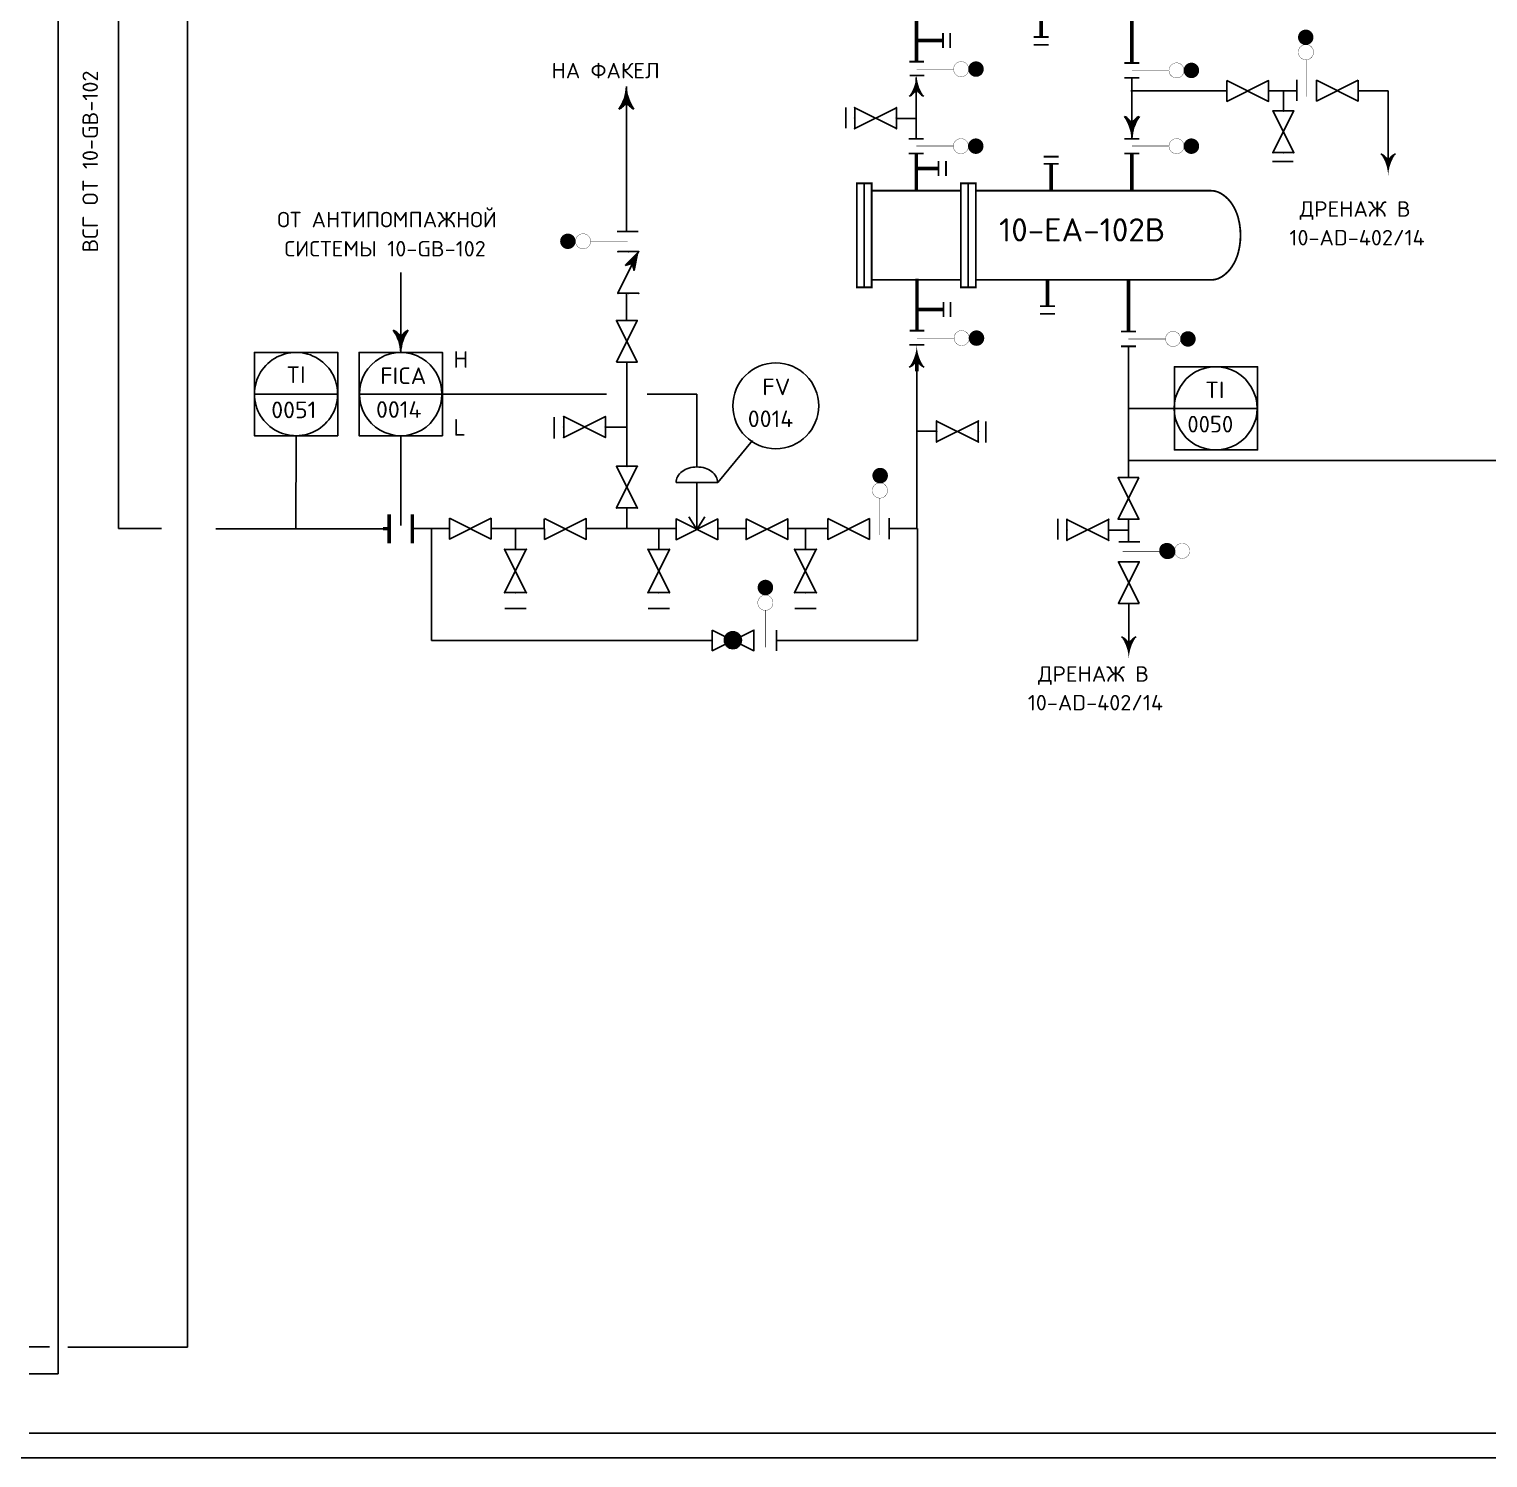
# Model space of a CAD drawing. Extents: x 270 to 589, y 86 to 206.
# Drawn here: x 380.24 to 392.51, y 90.26 to 102.27 of the extents above; entities that cross this region are included whole.
import ezdxf
from ezdxf.enums import TextEntityAlignment as Align

# ---------------------------------------------------------------- set-up
doc = ezdxf.new("R2010")
doc.units = 0
doc.header["$MEASUREMENT"] = 0
doc.linetypes.add('DASH', pattern=[0.15625, 0.09375, -0.0625])
doc.layers.get('0').update_dxf_attribs({"linetype": 'CONTINUOUS'})
for name, color, linetype in [('1', 2, 'CONTINUOUS'), ('IN-ATTRIBS', 7, 'CONTINUOUS'), ('IN-EQUIPMENT', 7, 'CONTINUOUS'), ('IN-INST-TAP', 7, 'CONTINUOUS'), ('IN-MAJ-PROC', 3, 'CONTINUOUS'), ('IN-MIN-PROC', 7, 'CONTINUOUS'), ('IN-PNEUMATIC', 7, 'CONTINUOUS')]:
    doc.layers.add(name, color=color, linetype=linetype)
doc.styles.add('S1', font='SIMPLEX.shx')
doc.styles.add('SIMPLEX', font='SIMPLEX')

# ---------------------------------------------------------------- blocks, each defined once
blk = doc.blocks.new('VALVTEXT')
at = {"layer": 'IN-ATTRIBS'}
for p in [(0, 0.0625), (0, 0), (0.25, 0.0625), (0.25, 0), (0, -0.0625), (0.25, -0.0625)]:
    blk.add_point(p, dxfattribs=at)
at = {"layer": 'IN-ATTRIBS', "style": 'S1', "flags": 1}
for tag, p in [('IDNUM', (0.125, 0.5625)), ('DWGNO', (0.125, 0.4375)), ('FILENO', (0.125, 0.3125))]:
    blk.add_attdef(tag, text='', height=0.1, dxfattribs=at).set_placement(p, align=Align.CENTER)
at = {"layer": 'IN-ATTRIBS', "style": 'S1'}
for tag, p in [('MODE', (0.125, 0.078125)), ('SIZE', (0.125, -0.1875))]:
    blk.add_attdef(tag, text='', height=0.1, dxfattribs=at).set_placement(p, align=Align.CENTER)

msp = doc.modelspace()

# ---------------------------------------------------------------- hatches: boundary and pattern name
at = {"linetype": 'CONTINUOUS'}
h = msp.add_hatch(dxfattribs=at)
h.set_pattern_fill('ANSI31', color=2, scale=0.0014, angle=-90, style=0)
h.set_pattern_definition([(225, (393.53386711, 293.04933035), (-0.0001237436867, 0.0001237436867), [])])
edge = h.paths.add_edge_path()
edge.add_line((385.364, 100.399), (385.252, 100.284))
edge.add_line((385.252, 100.284), (385.311, 100.3))
edge.add_line((385.311, 100.3), (385.328, 100.241))
edge.add_line((385.328, 100.241), (385.36, 100.399))
at = {"layer": 'IN-MIN-PROC'}
for points in [[(390.912, 102.203, 0.369801), (390.966, 102.14, -0.084037), (390.987, 102.141, 0.362032), (391.039, 102.203, 1)], [(384.771, 100.551, 1), (384.771, 100.424, 1)], [(387.333, 98.517, 0.362032), (387.385, 98.455, -0.084037), (387.407, 98.454, 0.369801), (387.461, 98.517, 1)], [(386.368, 97.576, 1), (386.496, 97.576, 1)]]:
    msp.add_hatch(color=2, dxfattribs=at).paths.add_polyline_path(points)
h = msp.add_hatch(dxfattribs=at)
h.set_pattern_fill('ANSI31', color=2, scale=0.001, style=0)
h.set_pattern_definition([(45, (225.72624911, 81.82606958), (-8.838834765e-05, 8.838834765e-05), [])])
edge = h.paths.add_edge_path()
edge.add_arc((389.811, 97.883), 0.0637, -90, 90, ccw=False)
edge.add_arc((389.811, 97.883), 0.0637, 90, 270, ccw=False)
h = msp.add_hatch(color=2, dxfattribs=at)
h.paths.add_polyline_path([(386.16, 97.132), (386.223, 97.164, 0.632379), (386.094, 97.165)])
h.paths.add_polyline_path([(386.16, 97.132), (386.094, 97.165, 0.113661), (386.087, 97.133, 0.124121), (386.096, 97.1)])
h.paths.add_polyline_path([(386.096, 97.1, 0.60387), (386.222, 97.101), (386.16, 97.132)])
h.paths.add_polyline_path([(386.222, 97.101, 0.119208), (386.23, 97.133, 0.10876), (386.223, 97.164), (386.16, 97.132)])

# ---------------------------------------------------------------- linework, layer by layer
at = {"color": 3, "linetype": 'CONTINUOUS'}
for p, q in [((381.574, 105.571), (381.574, 91.188)), ((380.993, 98.072), (380.992, 105.315)), ((387.701, 101.35), (387.701, 101.865)), ((387.701, 101.657), (387.701, 101.787)), ((387.705, 99.18), (387.705, 99.396)), ((392.44, 98.644), (389.485, 98.644)), ((394.511, 98.644), (392.44, 98.644)), ((381.354, 98.072), (380.993, 98.072)), ((383.217, 98.071), (381.811, 98.071)), ((383.775, 98.072), (383.463, 98.072)), ((383.625, 97.13), (383.625, 98.072)), ((384.573, 98.072), (384.125, 98.072)), ((385.681, 98.072), (384.925, 98.072)), ((386.27, 98.072), (386.031, 98.072)), ((386.956, 98.072), (386.62, 98.072)), ((387.705, 98.072), (387.472, 98.072)), ((387.712, 98.072), (387.712, 97.13)), ((385.985, 97.13), (383.625, 97.13)), ((387.712, 97.13), (386.526, 97.13)), ((380.567, 91.188), (381.574, 91.188)), ((380.242, 90.466), (416.26, 90.466))]:
    msp.add_line(p, q, dxfattribs=at)
at = {"color": 2}
for p, q in [((390.9, 101.67), (390.9, 101.845)), ((385.361, 100.571), (385.186, 100.571)), ((385.191, 100.051), (385.366, 100.401)), ((385.366, 100.401), (385.191, 100.401)), ((385.366, 100.051), (385.191, 100.051)), ((386.031, 98.459), (385.681, 98.459)), ((385.856, 98.065), (385.856, 98.459)), ((387.472, 97.984), (387.472, 98.159)), ((385.682, 98.025), (385.682, 98.113)), ((389.404, 97.96), (389.579, 97.96)), ((386.526, 97.043), (386.526, 97.218))]:
    msp.add_line(p, q, dxfattribs=at)
at = {"color": 5, "linetype": 'CONTINUOUS'}
for p, q in [((389.506, 101.752), (390.313, 101.752)), ((390.662, 101.752), (390.9, 101.752)), ((385.263, 99.822), (385.263, 100.051)), ((385.268, 98.596), (385.268, 99.472))]:
    msp.add_line(p, q, dxfattribs=at)
at = {"color": 2, "linetype": 'CONTINUOUS'}
for p, q in [((387.108, 101.44), (387.108, 101.614)), ((390.87, 101.159), (390.696, 101.159)), ((385.364, 100.399), (385.252, 100.284)), ((385.328, 100.241), (385.36, 100.399)), ((385.252, 100.284), (385.311, 100.3)), ((385.311, 100.3), (385.328, 100.241)), ((384.655, 99.009), (384.655, 98.829)), ((388.286, 98.971), (388.286, 98.797)), ((384.573, 98.155), (384.573, 98.066)), ((388.892, 97.979), (388.892, 98.153)), ((384.42, 97.401), (384.241, 97.401)), ((385.625, 97.401), (385.446, 97.401)), ((386.859, 97.401), (386.68, 97.401))]:
    msp.add_line(p, q, dxfattribs=at)
at = {"linetype": 'CONTINUOUS'}
for p, q in [((382.136, 99.203), (382.836, 99.203)), ((383.016, 99.203), (383.716, 99.203)), ((390.571, 99.083), (389.871, 99.083))]:
    msp.add_line(p, q, dxfattribs=at)
at = {"color": 7, "linetype": 'CONTINUOUS'}
for p, q in [((389.871, 99.083), (389.485, 99.083)), ((382.485, 98.071), (382.486, 98.853)), ((383.366, 98.853), (383.366, 98.097)), ((385.856, 98.065), (385.788, 98.17)), ((385.856, 98.065), (385.923, 98.17))]:
    msp.add_line(p, q, dxfattribs=at)
at = {"color": 6, "linetype": 'CONTINUOUS'}
msp.add_line((271.084, 90.258), (567.702, 90.258, 0.558), dxfattribs=at)
at = {"color": 2}
for points, const_width in [([(390.912, 102.203, -1), (391.039, 102.203, -1)], 0.0025), ([(390.913, 102.078, -1), (391.041, 102.078, -1)], 0.0025), ([(388.078, 101.999, 1), (388.078, 101.871, 1)], 0.0025), ([(388.203, 101.968, 1), (388.203, 101.903, 1)], 0.065), ([(389.889, 101.988, 1), (389.889, 101.861, 1)], 0.0025), ([(390.014, 101.957, 1), (390.014, 101.892, 1)], 0.065), ([(388.076, 101.351, 1), (388.076, 101.224, 1)], 0.0025), ([(388.201, 101.32, 1), (388.201, 101.255, 1)], 0.065), ([(389.889, 101.351, 1), (389.889, 101.224, 1)], 0.0025), ([(390.014, 101.32, 1), (390.014, 101.255, 1)], 0.065), ([(384.771, 100.551, 1), (384.771, 100.424, 1)], 0.0025), ([(384.899, 100.551, 1), (384.899, 100.424, 1)], 0.0025), ([(388.082, 99.737, 1), (388.082, 99.61, 1)], 0.0025), ([(388.207, 99.706, 1), (388.207, 99.641, 1)], 0.065), ([(389.86, 99.73, 1), (389.86, 99.603, 1)], 0.0025), ([(389.985, 99.699, 1), (389.985, 99.634, 1)], 0.065), ([(387.461, 98.517, 1), (387.333, 98.517, 1)], 0.0025), ([(387.459, 98.392, 1), (387.331, 98.392, 1)], 0.0025), ([(389.811, 97.946, -1), (389.811, 97.819, -1)], 0.0025), ([(389.936, 97.948, -1), (389.936, 97.821, -1)], 0.0025), ([(386.496, 97.576, 1), (386.368, 97.576, 1)], 0.0025), ([(386.496, 97.448, 1), (386.368, 97.448, 1)], 0.0025)]:
    msp.add_lwpolyline(points, format="xyb", close=True, dxfattribs=dict(at, const_width=const_width))
at = {"color": 2, "const_width": 0.005}
for points in [[(388.016, 101.935), (387.703, 101.935)], [(389.826, 101.924), (389.514, 101.924)], [(390.979, 102.016), (390.979, 101.703)], [(388.013, 101.288), (387.701, 101.288)], [(389.826, 101.288), (389.514, 101.288)], [(384.961, 100.486), (385.273, 100.486)], [(388.019, 99.673), (387.707, 99.673)], [(389.797, 99.666), (389.485, 99.666)], [(387.394, 98.33), (387.394, 98.017)], [(389.749, 97.881), (389.436, 97.881)], [(386.431, 97.387), (386.431, 97.074)]]:
    msp.add_lwpolyline(points, dxfattribs=at)
at = {"color": 2}
for points in [[(390.313, 101.839), (390.663, 101.664), (390.663, 101.839), (390.313, 101.664)], [(391.417, 101.842), (391.067, 101.667), (391.067, 101.842), (391.417, 101.667)], [(387.183, 101.611), (387.533, 101.436), (387.533, 101.611), (387.183, 101.436)], [(390.7, 101.234), (390.875, 101.584), (390.7, 101.584), (390.875, 101.234)], [(385.18, 99.472), (385.355, 99.822), (385.18, 99.822), (385.355, 99.472)], [(384.737, 99.014), (385.087, 98.839), (385.087, 99.014), (384.737, 98.839)], [(388.222, 98.801), (387.872, 98.976), (387.872, 98.801), (388.222, 98.976)], [(385.355, 98.596), (385.18, 98.246), (385.355, 98.246), (385.18, 98.596)], [(389.572, 98.501), (389.397, 98.151), (389.572, 98.151), (389.397, 98.501)], [(383.775, 98.159), (384.125, 97.984), (384.125, 98.159), (383.775, 97.984)], [(386.031, 97.978), (385.681, 98.153), (385.681, 97.978), (386.031, 98.153)], [(386.27, 98.155), (386.62, 97.98), (386.62, 98.155), (386.27, 97.98)], [(386.956, 98.156), (387.306, 97.981), (387.306, 98.156), (386.956, 97.981)], [(388.967, 98.149), (389.317, 97.974), (389.317, 98.149), (388.967, 97.974)], [(384.239, 97.534), (384.42, 97.896), (384.239, 97.896), (384.42, 97.534)], [(385.445, 97.534), (385.626, 97.896), (385.445, 97.896), (385.626, 97.534)], [(386.678, 97.534), (386.86, 97.896), (386.678, 97.896), (386.86, 97.534)], [(389.575, 97.443), (389.4, 97.793), (389.575, 97.793), (389.4, 97.443)], [(385.985, 97.219), (386.335, 97.044), (386.335, 97.219), (385.985, 97.044)]]:
    msp.add_lwpolyline(points, close=True, dxfattribs=at)
at = {"color": 5}
for points in [[(385.263, 101.788, -0.150368), (385.201, 101.6, -0.150368)], [(385.263, 101.663, -0.206864), (385.201, 101.6, -0.206864)], [(385.263, 101.663, 0.206864), (385.326, 101.6, 0.206864)], [(391.669, 101.161, 0.206864), (391.606, 101.223, 0.206864)], [(391.669, 101.161, -0.206864), (391.731, 101.223, -0.206864)], [(389.487, 97.1, 0.206864), (389.425, 97.162, 0.206864)], [(389.487, 97.1, -0.206864), (389.55, 97.162, -0.206864)]]:
    msp.add_lwpolyline(points, format="xyb", dxfattribs=at)
at = {"color": 3}
for points in [[(387.702, 101.77, -0.206864), (387.64, 101.707, -0.206864)], [(387.702, 101.77, 0.206864), (387.765, 101.707, 0.206864)], [(389.514, 101.475, 0.206864), (389.451, 101.538, 0.206864)], [(389.514, 101.35, 0.150368), (389.451, 101.538, 0.150368)], [(389.514, 101.475, -0.206864), (389.576, 101.538, -0.206864)], [(387.705, 99.492, -0.206864), (387.642, 99.43, -0.206864)], [(387.705, 99.492, 0.206864), (387.767, 99.43, 0.206864)]]:
    msp.add_lwpolyline(points, format="xyb", dxfattribs=at)
at = {"color": 6, "const_width": 0.015}
for points in [[(387.326, 100.1), (387.326, 100.975), (387.201, 100.975), (387.201, 100.1)], [(388.201, 100.1), (388.201, 100.975), (388.076, 100.975), (388.076, 100.1)]]:
    msp.add_lwpolyline(points, close=True, dxfattribs=at)
for points in [[(387.326, 100.913), (388.076, 100.913)], [(388.201, 100.913), (390.177, 100.913)], [(387.326, 100.163), (388.076, 100.163)], [(388.201, 100.163), (390.177, 100.163)]]:
    msp.add_lwpolyline(points, dxfattribs=at)
msp.add_lwpolyline([(390.177, 100.163, 0.139889), (390.267, 100.188, 0.107118), (390.354, 100.273, 0.079812), (390.407, 100.389, 0.067459), (390.427, 100.538, 0.067459), (390.407, 100.687, 0.079812), (390.354, 100.803, 0.107118), (390.267, 100.887, 0.139889), (390.177, 100.913, 0.139889)], format="xyb", dxfattribs=at)
for points in [[(383.366, 99.678, 0.206864), (383.303, 99.74, 0.206864)], [(383.366, 99.553, 0.150368), (383.303, 99.74, 0.150368)], [(383.366, 99.678, -0.206864), (383.428, 99.74, -0.206864)]]:
    msp.add_lwpolyline(points, format="xyb")
for points in [[(382.836, 99.149), (382.836, 99.553), (382.136, 99.553), (382.136, 99.149)], [(383.716, 99.149), (383.716, 99.553), (383.016, 99.553), (383.016, 99.149)], [(389.871, 99.029), (389.871, 99.433), (390.571, 99.433), (390.571, 99.029)], [(382.136, 99.149), (382.136, 98.853), (382.836, 98.853), (382.836, 99.149)], [(383.016, 99.149), (383.016, 98.853), (383.716, 98.853), (383.716, 99.149)], [(390.571, 99.029), (390.571, 98.733), (389.871, 98.733), (389.871, 99.029)]]:
    msp.add_lwpolyline(points)
at = {"color": 3, "linetype": 'CONTINUOUS', "const_width": 0.03}
for points in [[(387.705, 99.393), (387.705, 99.495)], [(383.269, 98.072), (383.269, 98.191), (383.269, 97.947)], [(383.463, 98.072), (383.463, 98.191), (383.463, 97.947)], [(383.269, 98.071), (383.217, 98.071)]]:
    msp.add_lwpolyline(points, dxfattribs=at)
at = {"color": 2}
msp.add_lwpolyline([(385.681, 98.459, -0.126822), (385.693, 98.507, -0.10607), (385.732, 98.552, -0.085783), (385.787, 98.58, -0.075445), (385.856, 98.59, -0.075445), (385.925, 98.58, -0.085783), (385.979, 98.552, -0.10607), (386.018, 98.507, -0.126822), (386.031, 98.459, -0.126822)], format="xyb", dxfattribs=at)
msp.add_lwpolyline([(384.575, 98.156), (384.925, 97.981), (384.925, 98.156), (384.575, 97.981), (384.575, 98.071)], dxfattribs=at)
at = {"color": 7, "linetype": 'CONTINUOUS'}
msp.add_circle((386.519, 99.104), 0.361, dxfattribs=at)
at = {"color": 2, "linetype": 'CONTINUOUS'}
msp.add_circle((386.159, 97.133), 0.0716, dxfattribs=at)
at = {"color": 5}
msp.add_arc((385.599, 101.795), 0.336, 181.3322, 215.5377, dxfattribs=at)
at = {"color": 3}
msp.add_arc((389.85, 101.342), 0.336, 144.4623, 178.6678, dxfattribs=at)
for centre, radius, start, end in [((383.702, 99.545), 0.336, 144.4623, 178.6678), ((382.486, 99.203), 0.35, 351.1529, 180), ((383.366, 99.207), 0.346, 359.282, 180.718), ((390.218, 99.085), 0.348, 359.6296, 180.3704), ((382.486, 99.203), 0.35, 180, 8.8471), ((383.366, 99.199), 0.346, 179.282, 0.718), ((390.218, 99.081), 0.348, 179.6296, 0.3704)]:
    msp.add_arc(centre, radius, start, end)
for points in [[(387.691, 101.816), (387.684, 101.739), (387.678, 101.777), (387.671, 101.726)], [(387.699, 101.855), (387.694, 101.753), (387.691, 101.816), (387.684, 101.739)], [(387.702, 101.895), (387.702, 101.77), (387.699, 101.855), (387.694, 101.753)], [(387.702, 101.895), (387.702, 101.77), (387.706, 101.855), (387.71, 101.753)], [(387.706, 101.855), (387.71, 101.753), (387.714, 101.816), (387.721, 101.739)], [(387.714, 101.816), (387.721, 101.739), (387.726, 101.777), (387.734, 101.726)], [(387.661, 101.741), (387.656, 101.715), (387.64, 101.707)], [(387.678, 101.777), (387.671, 101.726), (387.661, 101.741), (387.656, 101.715)], [(387.726, 101.777), (387.734, 101.726), (387.744, 101.741), (387.749, 101.715)], [(387.744, 101.741), (387.749, 101.715), (387.765, 101.707)], [(389.472, 101.504), (389.467, 101.53), (389.451, 101.538)], [(389.49, 101.468), (389.482, 101.519), (389.472, 101.504), (389.467, 101.53)], [(389.502, 101.429), (389.495, 101.506), (389.49, 101.468), (389.482, 101.519)], [(389.51, 101.39), (389.506, 101.492), (389.502, 101.429), (389.495, 101.506)], [(389.514, 101.35), (389.514, 101.475), (389.51, 101.39), (389.506, 101.492)], [(389.514, 101.35), (389.514, 101.475), (389.517, 101.39), (389.522, 101.492)], [(389.517, 101.39), (389.522, 101.492), (389.525, 101.429), (389.532, 101.506)], [(389.525, 101.429), (389.532, 101.506), (389.538, 101.468), (389.545, 101.519)], [(389.538, 101.468), (389.545, 101.519), (389.555, 101.504), (389.56, 101.53)], [(389.555, 101.504), (389.56, 101.53), (389.576, 101.538)], [(387.705, 99.617), (387.705, 99.492), (387.701, 99.577), (387.697, 99.476)], [(387.705, 99.617), (387.705, 99.492), (387.708, 99.577), (387.713, 99.476)], [(387.68, 99.5), (387.673, 99.448), (387.663, 99.464), (387.658, 99.438)], [(387.693, 99.538), (387.686, 99.461), (387.68, 99.5), (387.673, 99.448)], [(387.701, 99.577), (387.697, 99.476), (387.693, 99.538), (387.686, 99.461)], [(387.708, 99.577), (387.713, 99.476), (387.716, 99.538), (387.723, 99.461)], [(387.716, 99.538), (387.723, 99.461), (387.729, 99.5), (387.736, 99.448)], [(387.729, 99.5), (387.736, 99.448), (387.746, 99.464), (387.751, 99.438)], [(387.663, 99.464), (387.658, 99.438), (387.642, 99.43)], [(387.746, 99.464), (387.751, 99.438), (387.767, 99.43)]]:
    msp.add_solid(points, dxfattribs=at)
at = {"color": 5}
for points in [[(385.252, 101.708), (385.245, 101.631), (385.239, 101.67), (385.232, 101.619)], [(385.26, 101.748), (385.255, 101.646), (385.252, 101.708), (385.245, 101.631)], [(385.263, 101.788), (385.263, 101.663), (385.26, 101.748), (385.255, 101.646)], [(385.263, 101.788), (385.263, 101.663), (385.267, 101.748), (385.271, 101.646)], [(385.267, 101.748), (385.271, 101.646), (385.275, 101.708), (385.282, 101.631)], [(385.275, 101.708), (385.282, 101.631), (385.287, 101.67), (385.295, 101.619)], [(385.222, 101.634), (385.217, 101.608), (385.201, 101.6)], [(385.239, 101.67), (385.232, 101.619), (385.222, 101.634), (385.217, 101.608)], [(385.287, 101.67), (385.295, 101.619), (385.304, 101.634), (385.309, 101.608)], [(385.304, 101.634), (385.309, 101.608), (385.326, 101.6)], [(391.627, 101.189), (391.622, 101.215), (391.606, 101.223)], [(391.645, 101.153), (391.637, 101.205), (391.627, 101.189), (391.622, 101.215)], [(391.657, 101.115), (391.65, 101.192), (391.645, 101.153), (391.637, 101.205)], [(391.665, 101.076), (391.661, 101.177), (391.657, 101.115), (391.65, 101.192)], [(391.672, 101.076), (391.677, 101.177), (391.68, 101.115), (391.687, 101.192)], [(391.68, 101.115), (391.687, 101.192), (391.693, 101.153), (391.7, 101.205)], [(391.693, 101.153), (391.7, 101.205), (391.71, 101.189), (391.715, 101.215)], [(391.71, 101.189), (391.715, 101.215), (391.731, 101.223)], [(391.669, 101.036), (391.669, 101.161), (391.665, 101.076), (391.661, 101.177)], [(391.669, 101.036), (391.669, 101.161), (391.672, 101.076), (391.677, 101.177)], [(389.446, 97.128), (389.441, 97.154), (389.425, 97.162)], [(389.463, 97.092), (389.456, 97.144), (389.446, 97.128), (389.441, 97.154)], [(389.476, 97.054), (389.469, 97.131), (389.463, 97.092), (389.456, 97.144)], [(389.499, 97.054), (389.506, 97.131), (389.512, 97.092), (389.519, 97.144)], [(389.512, 97.092), (389.519, 97.144), (389.529, 97.128), (389.534, 97.154)], [(389.529, 97.128), (389.534, 97.154), (389.55, 97.162)], [(389.484, 97.015), (389.479, 97.116), (389.476, 97.054), (389.469, 97.131)], [(389.487, 96.975), (389.487, 97.1), (389.484, 97.015), (389.479, 97.116)], [(389.487, 96.975), (389.487, 97.1), (389.491, 97.015), (389.495, 97.116)], [(389.491, 97.015), (389.495, 97.116), (389.499, 97.054), (389.506, 97.131)]]:
    msp.add_solid(points, dxfattribs=at)
for points in [[(383.325, 99.706), (383.32, 99.732), (383.303, 99.74)], [(383.342, 99.67), (383.334, 99.722), (383.325, 99.706), (383.32, 99.732)], [(383.354, 99.632), (383.347, 99.709), (383.342, 99.67), (383.334, 99.722)], [(383.377, 99.632), (383.384, 99.709), (383.39, 99.67), (383.397, 99.722)], [(383.39, 99.67), (383.397, 99.722), (383.407, 99.706), (383.412, 99.732)], [(383.407, 99.706), (383.412, 99.732), (383.428, 99.74)], [(383.362, 99.593), (383.358, 99.694), (383.354, 99.632), (383.347, 99.709)], [(383.366, 99.553), (383.366, 99.678), (383.362, 99.593), (383.358, 99.694)], [(383.366, 99.553), (383.366, 99.678), (383.369, 99.593), (383.374, 99.694)], [(383.369, 99.593), (383.374, 99.694), (383.377, 99.632), (383.384, 99.709)]]:
    msp.add_solid(points)
at = {"layer": '1', "color": 6}
for p, q in [((387.263, 100.969), (387.263, 100.1)), ((388.138, 100.969), (388.138, 100.1))]:
    msp.add_line(p, q, dxfattribs=at)
at = {"layer": 'IN-EQUIPMENT', "color": 6, "const_width": 0.015}
for points in [[(387.925, 102.239), (387.925, 102.114)], [(387.985, 102.114), (387.985, 102.239)], [(388.814, 102.205), (388.689, 102.205)], [(388.689, 102.139), (388.814, 102.139)], [(387.766, 101.998), (387.641, 101.998)], [(389.576, 101.987), (389.451, 101.987)], [(387.638, 101.225), (387.763, 101.225)], [(388.897, 101.199), (388.772, 101.199)], [(389.451, 101.225), (389.576, 101.225)], [(387.888, 101.163), (387.888, 101.038)], [(387.951, 101.163), (387.951, 101.038)], [(388.772, 101.139), (388.897, 101.139)], [(387.929, 99.977), (387.929, 99.852)], [(387.989, 99.852), (387.989, 99.977)], [(388.867, 99.943), (388.742, 99.943)], [(388.742, 99.877), (388.867, 99.877)], [(387.769, 99.736), (387.644, 99.736)], [(389.547, 99.729), (389.422, 99.729)]]:
    msp.add_lwpolyline(points, dxfattribs=at)
at = {"layer": 'IN-EQUIPMENT', "color": 3, "const_width": 0.015}
for points in [[(387.644, 101.882), (387.769, 101.882)], [(389.576, 101.862), (389.451, 101.862)], [(387.638, 101.35), (387.763, 101.35)], [(389.451, 101.35), (389.576, 101.35)], [(387.642, 99.617), (387.767, 99.617)], [(389.547, 99.604), (389.422, 99.604)]]:
    msp.add_lwpolyline(points, dxfattribs=at)
at = {"layer": 'IN-MAJ-PROC', "color": 3}
for p, q in [((389.512, 101.865), (389.512, 101.466)), ((387.705, 99.18), (387.705, 98.072)), ((380.413, 91.191), (380.242, 91.191)), ((380.485, 90.963), (380.242, 90.963))]:
    msp.add_line(p, q, dxfattribs=at)
at = {"layer": 'IN-MAJ-PROC', "color": 5, "linetype": 'CONTINUOUS'}
for p, q in [((390.789, 101.752), (390.789, 101.584)), ((385.26, 98.924), (385.085, 98.924)), ((389.485, 98.059), (389.317, 98.059))]:
    msp.add_line(p, q, dxfattribs=at)
at = {"layer": 'IN-MAJ-PROC', "color": 3, "linetype": 'CONTINUOUS'}
for p, q in [((387.701, 101.521), (387.533, 101.521)), ((387.705, 98.89), (387.872, 98.89)), ((385.266, 98.072), (385.266, 98.246)), ((384.33, 98.072), (384.33, 97.896)), ((385.535, 98.072), (385.535, 97.896)), ((386.769, 98.072), (386.769, 97.896))]:
    msp.add_line(p, q, dxfattribs=at)
at = {"layer": 'IN-MAJ-PROC', "color": 6, "const_width": 0.03}
for points in [[(387.703, 102.435), (387.703, 101.998)], [(388.751, 102.424), (388.751, 102.205)], [(389.514, 102.424), (389.514, 101.987)], [(387.705, 102.176), (387.925, 102.176)], [(387.701, 100.913), (387.701, 101.225)], [(389.514, 100.913), (389.514, 101.225)], [(387.701, 101.1), (387.888, 101.1)], [(388.835, 100.919), (388.835, 101.139)], [(387.707, 100.173), (387.707, 99.736)], [(388.804, 100.163), (388.804, 99.943)], [(389.485, 100.166), (389.485, 99.729)], [(387.709, 99.915), (387.929, 99.915)]]:
    msp.add_lwpolyline(points, dxfattribs=at)
at = {"layer": 'IN-MIN-PROC', "color": 3}
for p, q in [((380.485, 113.077), (380.485, 90.963)), ((389.485, 99.604), (389.485, 98.644)), ((389.485, 98.644), (389.485, 98.501))]:
    msp.add_line(p, q, dxfattribs=at)
at = {"layer": 'IN-MIN-PROC', "color": 5}
for p, q in [((385.263, 100.571), (385.263, 101.788)), ((391.417, 101.754), (391.668, 101.754)), ((391.669, 101.752), (391.669, 101.161)), ((389.485, 98.151), (389.485, 97.96)), ((389.487, 97.443), (389.487, 97.1))]:
    msp.add_line(p, q, dxfattribs=at)
at = {"layer": 'IN-MIN-PROC', "color": 7}
for p, q in [((383.366, 99.553), (383.366, 100.224)), ((385.097, 99.203), (383.465, 99.203)), ((385.856, 99.203), (385.438, 99.203)), ((386.031, 98.459), (386.324, 98.812)), ((389.485, 98.644), (389.485, 98.644))]:
    msp.add_line(p, q, dxfattribs=at)
at = {"layer": 'IN-PNEUMATIC', "color": 7}
msp.add_line((385.856, 99.203), (385.856, 98.59), dxfattribs=at)

# ---------------------------------------------------------------- block references
at = {"layer": 'IN-INST-TAP', "color": 2}
for p, xscale, yscale, zscale, rotation in [((387.183, 101.523), -1.4, 1.4, 1.4, 180), ((390.787, 101.234), -1.4, 1.4, 1.4, 270), ((385.279, 100.051), -1.4, 1.4, 1.4, 270), ((384.737, 98.926), -1.4, 1.4, 1.4, 180), ((385.268, 98.596), -1.4, 1.4, 1.4, 90), ((388.967, 98.061), -1.4, 1.4, 1.4, 180), ((384.33, 97.534), -1.45, 1.45, 1.45, 270), ((385.535, 97.534), -1.45, 1.45, 1.45, 270), ((386.769, 97.534), -1.45, 1.45, 1.45, 270)]:
    msp.add_blockref('VALVTEXT', p, dxfattribs=dict(at, xscale=xscale, yscale=yscale, zscale=zscale, rotation=rotation))
at = {"layer": 'IN-INST-TAP', "color": 2, "xscale": -1.4, "yscale": 1.4, "zscale": 1.4}
msp.add_blockref('VALVTEXT', (388.222, 98.888), dxfattribs=at)

# ---------------------------------------------------------------- texts
at = {"color": 1, "linetype": 'CONTINUOUS'}
for s, style, p in [('НА ФАКЕЛ', 'S1', (384.634, 101.858)), (' ДРЕНАЖ В', 'SIMPLEX', (390.838, 100.694)), ('ОТ АНТИПОМПАЖНОЙ', 'S1', (382.328, 100.605)), ('10-AD-402/14', 'SIMPLEX', (390.838, 100.453)), ('СИСТЕМЫ 10-GB-102', 'SIMPLEX', (382.388, 100.36)), (' ДРЕНАЖ В', 'SIMPLEX', (388.638, 96.784)), ('10-AD-402/14', 'SIMPLEX', (388.638, 96.543))]:
    msp.add_text(s, height=0.13, dxfattribs=dict(at, style=style)).set_placement(p)
at = {"color": 1, "linetype": 'CONTINUOUS', "style": 'S1'}
msp.add_text('ВСГ OT 10-GB-102', height=0.13, rotation=90, dxfattribs=at).set_placement((380.82, 100.394))
at = {"color": 4, "linetype": 'CONTINUOUS', "style": 'S1'}
msp.add_text('10-EA-102B', height=0.195, dxfattribs=at).set_placement((388.397, 100.486))
at = {"color": 7, "linetype": 'CONTINUOUS', "style": 'S1'}
for s, p in [('H', (383.808, 99.424)), ('TI', (382.404, 99.296)), ('FICA            ', (383.193, 99.287)), ('FV', (386.406, 99.193)), ('0051', (382.277, 99)), ('0014                  ', (383.158, 99.003)), ('L', (383.808, 98.853)), ('0014', (386.284, 98.925))]:
    msp.add_text(s, height=0.14, dxfattribs=at).set_placement(p)
at = {"color": 7, "linetype": 'DASH', "style": 'S1'}
msp.add_text('TI', height=0.14, dxfattribs=at).set_placement((390.13, 99.168))
at = {"color": 7, "linetype": 'CONTINUOUS', "style": 'S1', "width": 0.95}
msp.add_text('0050', height=0.14, dxfattribs=at).set_placement((389.98, 98.88))

doc.saveas('drawing.dxf')
